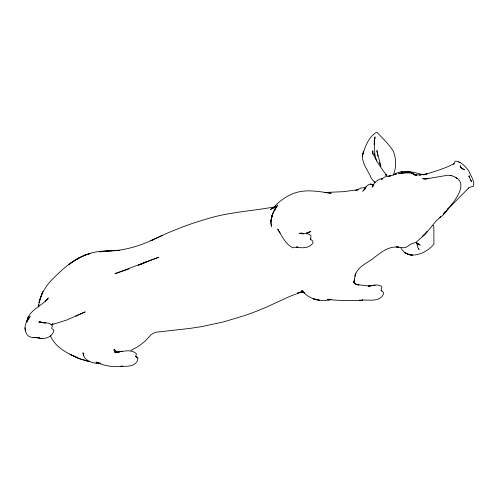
<?xml version="1.0" encoding="UTF-8"?>
<svg xmlns="http://www.w3.org/2000/svg" width="499" height="499" viewBox="0 0 499 499"><rect width="100%" height="100%" fill="white"/><g stroke="black" fill="none" stroke-linecap="round" stroke-linejoin="round"><path stroke-width="0.75" d="M26.921 321.942C28.175 310.203 41.791 306.355 48.334 297.965L45.178 301.596M469.135 176.047L469.129 176.927L469.104 175.835L469.465 177.588L469.378 177.207L471.493 181.586L470.956 180.744M38.66 307.103C38.841 297.404 44.255 288.478 50.43 281.317C61.714 269.641 74.457 257.64 90.587 253.386M372.61 154.066L372.822 150.773L372.878 153.617L372.709 152.962C376.115 161.183 381.666 168.762 386.937 175.785L385.877 175.199L386.538 175.542L386.201 175.349M310.515 239.42L310.559 238.241M374.038 144.479L375.042 136.901L374.213 141.803M39.278 337.748C35.229 337.106 30.221 338.646 27.283 334.91C23.946 330.357 24.52 324.044 27.913 319.697L27.414 321.113M355.076 275.523L355.538 273.396L354.022 281.679M444.503 212.075L443.224 214.751L445.607 211.208L443.998 213.453C451.607 204.864 473.801 181.237 450.628 175.455L451.776 175.76L447.84 175.23L425.098 179.066L428.766 178.523L423.077 178.742L424.362 178.867M135.722 356.386L136.408 353.704C130.495 348.177 121.631 352.344 114.471 352.101L117.552 352.413M28.131 316.821L26.921 320.763M354.989 276.246C357.016 266.216 368.175 262.985 375.005 257.004C381.885 251.633 389.675 245.714 398.969 247.223L396.462 246.961L403.629 247.754L406.248 247.242L411.001 243.98L416.11 242.289L425.061 234.181L427.119 231.748L422.453 236.476L426.52 232.546L436.301 220.832L440.573 216.847L439.631 217.633L443.156 215.125L448.726 208.039L444.241 213.547L445.139 212.412M393.249 175.062C396.624 167.533 396.231 158.956 393.387 151.34C389.033 144.111 382.59 138.248 376.789 132.198C368.48 136.551 364.707 147.66 362.349 156.312C362.598 163.547 366.99 169.429 370.164 175.592C370.938 178.424 373.002 180.626 375.048 182.615M365.673 188.603L362.58 191.36L366.434 186.358L369.004 184.343L370.408 184.125L373.714 184.973M364.102 189.894L366.434 186.358M373.445 185.534L372.054 187.225C373.919 182.69 377.618 178.898 382.739 178.661L381.498 179.216L384.96 176.858L390.779 175.692L388.372 176.415L396.505 174.02L393.568 174.725C402.624 168.887 413.914 172.086 423.389 174.887M372.36 186.738L373.52 185.41M447.846 209.125L468.636 187.992L468.268 188.323C469.646 186.57 472.098 187.343 473.595 185.884C474.736 180.757 470.495 175.617 468.779 170.907C465.661 166.585 461.138 161.957 455.755 161.021L454.957 161.545L453.766 164.208L454.046 163.697C444.728 168.512 434.486 171.681 424.399 174.513L426.888 174.039M306.367 233.925L308.438 232.135L306.717 233.295M404.87 172.947C406.878 170.851 410.403 171.45 412.211 173.49M274.481 207.272L273.346 208.071C278.617 201.509 285.734 196.531 293.543 193.45C305.775 188.734 318.711 191.616 331.168 193.225L324.818 192.495L343.643 191.666L358.388 189.676L355.856 190.4L361.002 188.042L365.661 187.418M306.648 233.382L310.64 231.561L306.324 233.158M275.991 206.068L270.296 209.642L274.469 207.135M130.931 350.466L139.021 346.025L145.184 341.085L151.116 334.579L155.401 332.278L189.371 328.485L201.777 326.596L223.346 321.949L244.753 315.574L255.444 311.657L265.774 307.428L289.776 296.425L301.072 292.183M51.023 324.768L53.106 323.732L51.129 324.681M162.524 235.322L150.841 240.693C168.188 232.447 185.921 224.924 204.434 219.697C227.332 212.063 251.583 211.258 275.061 206.779M140.076 264.582L146.195 261.969L138.572 265.144M138.597 265.144L146.251 261.975M152.775 239.819C138.129 246.643 122.473 251.034 106.237 251.022C92.533 250.96 79.553 256.28 68.762 264.52L78.767 258.039L77.139 259.018L85.959 254.621L84.581 255.195L90.512 253.43M76.952 315.605L75.904 316.023L85.161 311.894L66.579 320.084L51.378 324.824M146.949 261.713L158.763 257.241L114.976 273.689L129.054 268.98M401.745 171.775L400.928 171.968L402.356 171.631M331.673 299.475C321.069 302.082 308.519 299.575 301.957 290.225L304.134 292.882L301.302 291.023L304.053 292.745L300.903 291.559L304.402 292.757L301.165 292.246L297.56 292.95L301.09 292.152M331.536 299.319L328.71 299.843L331.698 299.375M403.117 172.904L405.082 172.498L409.099 172.922M426.838 174.045L415.374 175.099L417.07 175.08L412.997 173.933L413.921 174.394M419.322 175.455L420.738 175.23M368.218 286.095L374.924 285.203L368.218 286.095C372.454 285.865 377.475 283.725 381.342 286.214L381.822 287.673L381.124 290.156L383.207 292.152L383.656 293.618C380.587 301.708 370.857 299.968 364.002 300.08C351.807 300.81 339.414 300.766 327.269 299.369L330.163 299.169M100.099 363.235L98.765 363.359L100.162 363.353M297.597 247.161L294.635 247.292L293.063 247.853C285.397 244.329 281.866 235.921 277.737 229.103L280.17 233.07M414.158 174.85L414.519 174.843M297.891 247.055L296.556 247.067C302.126 248.415 310.372 248.277 313.123 242.452L312.655 240.98L310.671 239.345L311.014 235.99L309.374 234.262L305.176 233.382L299.088 233.47L303.398 233.869M407.09 172.136L403.46 172.373L401.576 173.359L404.259 172.822L407.87 172.872M385.565 174.744L386.756 174.75L385.615 174.725M370.32 285.815L365.773 285.727L356.161 284.405L358.974 285.048L355.519 283.981L356.623 284.567M39.215 337.754L33.134 337.511L38.111 337.798L36.745 337.343C43.039 340.349 52.657 337.711 53.873 330.17L51.69 328.461L52.426 325.884C50.224 322.71 45.708 322.678 42.197 322.616L45.627 322.959L38.885 322.217L42.615 322.666L39.359 321.599L42.084 322.529M50.28 335.403C54.946 347.179 67.315 353.517 78.393 358.101L69.929 354.278L78.823 358.538L88.404 361.332L89.926 361.388M399.637 173.346L400.254 173.378L398.533 173.315C403.934 173.053 410.234 171.157 414.85 174.981M99.444 363.459C92.646 363.54 83.583 360.74 82.971 352.774L83.72 355.444L83.308 354.957M39.396 338.253L42.359 338.465M100.199 363.172L96.775 362.873L98.921 363.085L95.927 362.012C104.216 365.848 113.572 367.632 122.654 366.179L120.926 366.278C127.245 366.391 135.541 366.952 137.849 359.417L137.805 358.026L135.659 356.336L137.643 358.033M374.019 184.773L370.408 184.125L373.002 184.842M424.936 178.867L422.796 178.492L424.081 178.835M78.823 358.538L88.404 361.332M303.386 233.863L300.666 232.989L302.631 233.713M410.534 172.274L413.365 173.39L415.006 175.13M462.985 169.092L464.457 169.648L463.122 169.13L463.577 169.479L461.294 167.639L461.955 168.375L460.296 166.504L460.708 167.202L460.19 165.649L460.477 167.209L460.39 166.672M117.67 352.257L113.934 350.186L115.762 351.421L113.984 349.231L114.963 351.084L114.589 349.743L114.801 351.046M417.682 243.793L418.312 244.367L416.366 242.595L420.183 245.078L416.759 243.25M458.637 161.888L459.959 162.637M470.164 180.201L470.888 180.607M301.801 233.127L302.787 233.682M357.053 284.779L353.149 281.848L354.92 283.819L354.065 282.029L354.409 283.457M455.637 177.457L457.146 178.736M380.993 290.256L381.741 291.173M418.611 248.864L419.104 249.481L417.962 247.853L416.565 242.377M400.984 248.047C408.369 261.164 426.576 253.455 433.918 244.167L433.831 227.045L433.132 225.217M379.39 162.449L380.893 166.485L376.851 150.48L377.331 153.361M374.35 181.636L374.73 182.665M376.583 161.04L374.811 154.228L374.312 141.236M354.502 283.407L354.221 279.939M377.531 154.678L377.749 156.087M374.487 154.203L374.687 155.601L374.475 153.549M24.95 327.756L25.405 330.987M38.704 306.299L38.691 304.839L38.697 306.636M271.038 219.722L270.957 223.521L271.562 226.315L270.957 223.521L271.038 219.722M362.617 155.027L362.349 156.312L363.584 151.128L362.617 155.027M271.974 216.136L270.801 221.487L273.209 212.468L277.687 205.158L274.07 210.31L276.278 207.147L273.209 212.468L271.344 217.664L272.491 214.321L271.974 216.136M41.866 293.905L39.059 302.382L42.945 291.609L41.866 293.905M28.661 318.618L27.065 321.038L30.177 316.453L28.661 318.618M362.767 299.899L361.463 300.548L359.723 300.155L361.239 300.46L362.767 299.899M119.217 351.857L115.874 352.55L122.193 351.271L119.217 351.857M107.379 250.835L99.919 251.852L113.959 250.517L119.579 250.579L107.379 250.835M412.611 255.276L407.602 254.322L412.611 255.276M319.329 300.255L313.26 298.876L319.329 300.255M409.479 254.752L404.664 252.712L409.479 254.752"/></g></svg>
